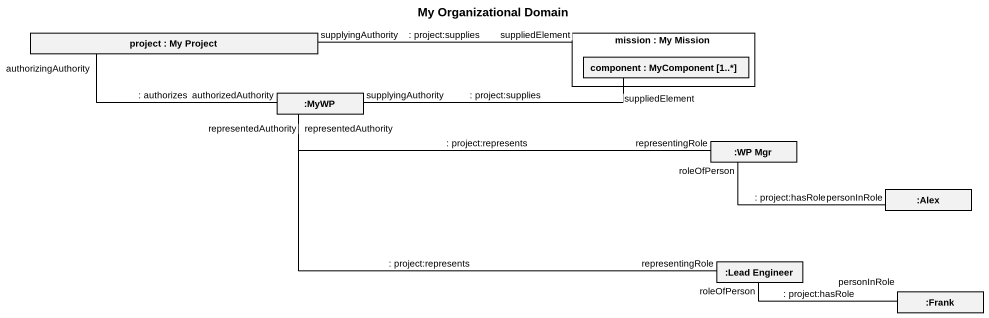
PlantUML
@startuml
title My Organizational Domain
rectangle "project : My Project" as project
rectangle "mission : My Mission" as mission {
  rectangle "component : MyComponent [1..*]" as component_
}
rectangle ":MyWP" as MyWP
rectangle ":WP Mgr" as WP_Mgr
rectangle ":Alex" as Alex
rectangle ":Lead Engineer" as Lead_Engineer
rectangle ":Frank" as Frank
mission "suppliedElement" -left- "supplyingAuthority" project : : project:supplies
component_ "suppliedElement" -left- "supplyingAuthority" MyWP : : project:supplies
MyWP "authorizedAuthority" -left- "authorizingAuthority" project : : authorizes
MyWP "representedAuthority" -right- "representingRole" WP_Mgr : : project:represents
MyWP "representedAuthority" -right- "representingRole" Lead_Engineer : : project:represents
WP_Mgr "roleOfPerson" -right- "personInRole" Alex : : project:hasRole
Lead_Engineer "roleOfPerson" -right- "personInRole" Frank : : project:hasRole
@enduml
